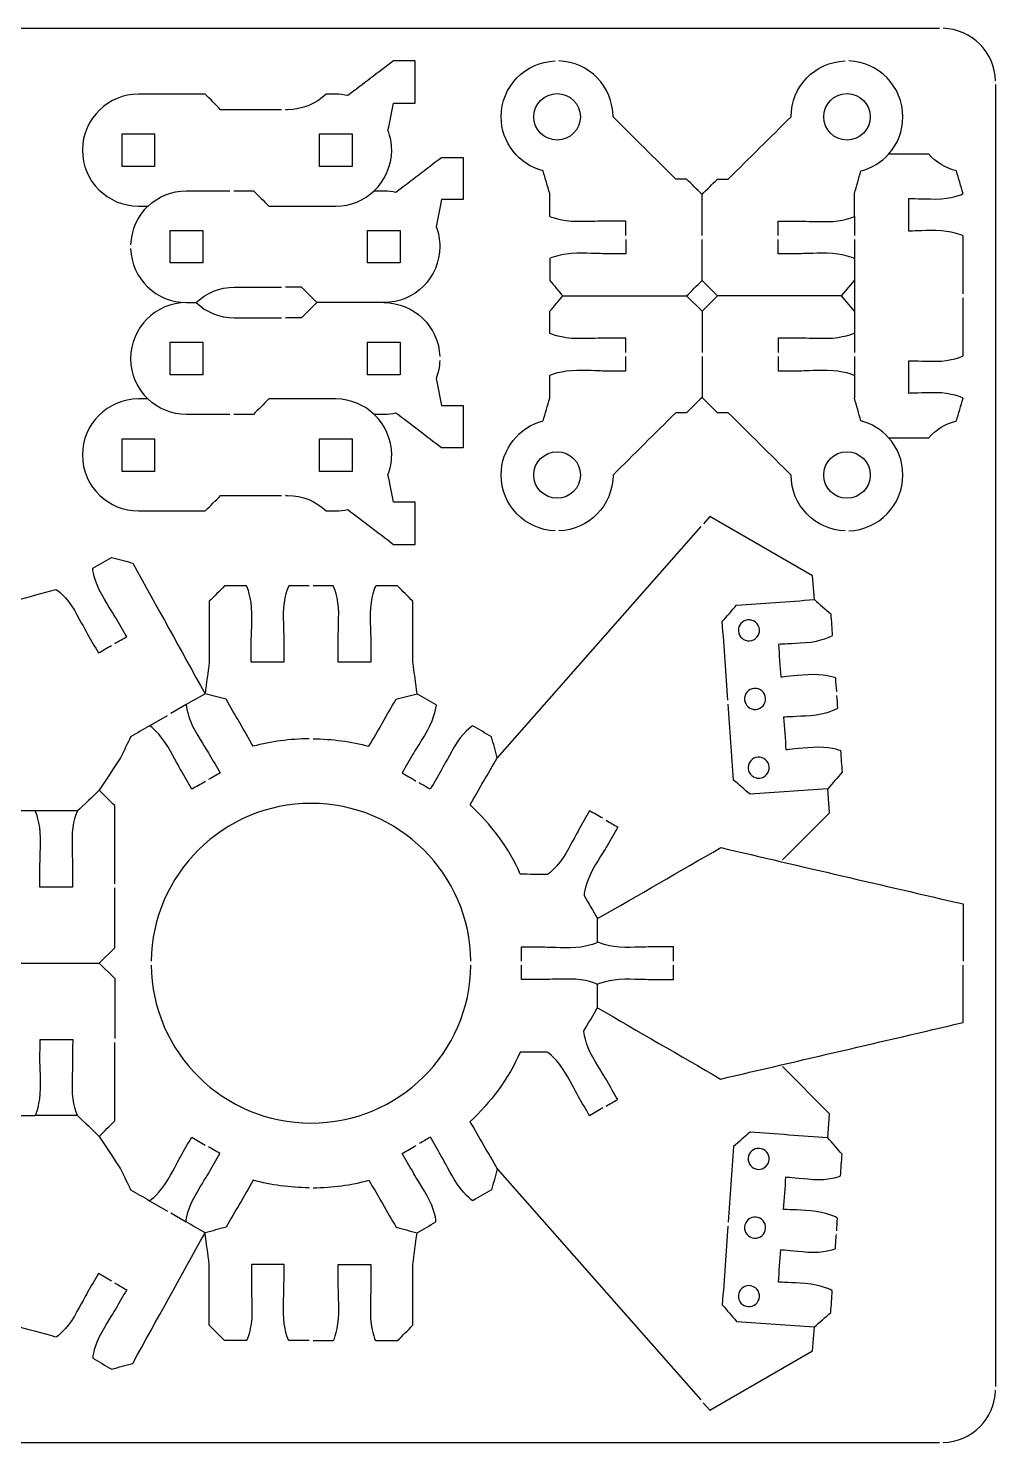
# Model space of a CAD drawing. Extents: x 0 to 680, y 0 to 410.
# Drawn here: x 131.1 to 220, y 280 to 410 of the extents above; entities that cross this region are included whole.
import ezdxf

# ---------------------------------------------------------------- set-up
doc = ezdxf.new("R2010")
doc.units = 0
doc.header["$MEASUREMENT"] = 0
doc.layers.add('DEFAULT', color=18, linetype='CONTINUOUS')

msp = doc.modelspace()

# ---------------------------------------------------------------- linework, layer by layer
at = {"layer": 'DEFAULT', "color": 1}
for points in [[(5.18, 409.99), (214.83, 409.99)], [(220, 404.82), (220, 285.17)], [(207.02, 392.71), (207.02, 390.94)], [(207.02, 390.59), (207.02, 380.19)], [(207.01, 386.81), (205.8, 385.39), (194.43, 385.39), (193.02, 386.81)], [(191.6, 385.39), (193.02, 383.98), (193.02, 380.19)], [(193.02, 383.98), (194.43, 385.39)], [(205.8, 385.39), (207.01, 383.98)], [(157.63, 384.78), (156.22, 383.37), (154.74, 383.37)], [(207.02, 379.84), (207.02, 378.07)], [(192.92, 364.19), (174.2, 342.94)], [(203.34, 357.48), (203.18, 359.68), (193.75, 365.13), (193.15, 364.45)], [(145.62, 347.83), (144.2, 347.01)], [(142.24, 345.88), (142.24, 345.88), (143.89, 346.83)], [(200.4, 333.56), (204.73, 337.89), (204.57, 340.1)], [(135.63, 338.06), (131.72, 338.06)], [(119.31, 331), (119.31, 325.48), (120.73, 324.06), (137.63, 324.06), (139.05, 325.48), (139.05, 331)], [(137.63, 324.06), (139.05, 322.65), (139.05, 317.13)], [(204.57, 308.02), (204.73, 310.23), (200.4, 314.56)], [(135.63, 310.06), (131.72, 310.06)], [(174.2, 305.17), (192.9, 283.94)], [(142.24, 302.24), (142.24, 302.24), (143.89, 301.29)], [(144.2, 301.11), (145.62, 300.29)], [(193.13, 283.67), (193.73, 282.99), (203.17, 288.44), (203.18, 288.44), (203.34, 290.65)], [(5.18, 280), (214.83, 280)]]:
    msp.add_lwpolyline(points, dxfattribs=at)
for points in [[(142.72, 397.29), (139.72, 397.29), (139.72, 400.29), (142.72, 400.29)], [(160.86, 397.29), (157.86, 397.29), (157.86, 400.29), (160.86, 400.29)], [(147.15, 388.42), (144.15, 388.42), (144.15, 391.42), (147.15, 391.42)], [(165.28, 388.42), (162.29, 388.42), (162.29, 391.42), (165.28, 391.42)], [(144.15, 381.14), (147.15, 381.14), (147.15, 378.14), (144.15, 378.14)], [(162.29, 381.14), (165.29, 381.14), (165.29, 378.14), (162.29, 378.14)], [(139.72, 372.27), (142.72, 372.27), (142.72, 369.27), (139.72, 369.27)], [(157.86, 372.27), (160.86, 372.27), (160.86, 369.27), (157.86, 369.27)]]:
    msp.add_lwpolyline(points, close=True, dxfattribs=at)
for points in [[(220, 405.17), (219.91, 407.79), (217.8, 409.9), (215.18, 409.99)], [(163.79, 384.78), (166.56, 384.78), (168.83, 382.57), (168.92, 379.82)], [(215.18, 280), (217.8, 280.08), (219.91, 282.2), (220, 284.82)]]:
    msp.add_open_spline(points, degree=3, dxfattribs=at)
for points, knots in [([(149.98, 395.06), (150.58, 395.06), (151.19, 395.06), (151.79, 395.06), (152.27, 394.59), (152.74, 394.12), (153.21, 393.65), (155.26, 393.65), (157.31, 393.65), (159.37, 393.65), (160.73, 393.65), (161.97, 394.18), (162.9, 395.06), (163.88, 396), (164.5, 397.32), (164.5, 398.79), (164.5, 399.43), (164.38, 400.05), (164.16, 400.61), (164.33, 401.45), (164.49, 402.28), (164.66, 403.11), (165.32, 403.11), (165.99, 403.11), (166.65, 403.11), (166.65, 404.41), (166.65, 405.7), (166.65, 407), (165.99, 407), (165.32, 407), (164.66, 407), (163.26, 405.93), (161.86, 404.87), (160.47, 403.81), (160.11, 403.88), (159.74, 403.93), (159.37, 403.93), (159.07, 403.93), (158.77, 403.93), (158.47, 403.93), (157.56, 403.05), (156.31, 402.51), (154.94, 402.51), (154.88, 402.51), (154.81, 402.51), (154.74, 402.51)], [0, 0, 0, 0, 5.15, 5.15, 5.15, 10.820996, 10.820996, 10.820996, 28.270996, 28.270996, 28.270996, 29.280996, 29.280996, 29.280996, 30.280996, 30.280996, 30.280996, 31.280996, 31.280996, 31.280996, 38.498087, 38.498087, 38.498087, 44.158087, 44.158087, 44.158087, 55.178087, 55.178087, 55.178087, 60.838087, 60.838087, 60.838087, 75.772507, 75.772507, 75.772507, 76.772507, 76.772507, 76.772507, 79.312507, 79.312507, 79.312507, 80.312507, 80.312507, 80.312507, 80.892507, 80.892507, 80.892507, 80.892507]), ([(186.02, 390.94), (186.02, 391.39), (186.02, 391.83), (186.02, 392.27), (185.35, 392.27), (184.68, 392.27), (184.02, 392.27), (183.68, 392.27), (182.9, 392.22), (181.52, 392.22), (180.14, 392.22), (179.02, 392.66), (179.02, 392.71), (179.02, 393.41), (179.02, 394.1), (179.02, 394.8), (178.82, 395.49), (178.62, 396.19), (178.42, 396.88), (176.2, 397.45), (174.56, 399.47), (174.56, 401.86), (174.56, 404.63), (176.77, 406.9), (179.52, 406.99)], [0, 0, 0, 0, 3.76, 3.76, 3.76, 9.430009, 9.430009, 9.430009, 10.430009, 10.430009, 10.430009, 11.430009, 11.430009, 11.430009, 17.330009, 17.330009, 17.330009, 23.479651, 23.479651, 23.479651, 24.479651, 24.479651, 24.479651, 25.479651, 25.479651, 25.479651, 25.479651]), ([(193.02, 390.94), (193.02, 392.2), (193.02, 393.46), (193.02, 394.71), (192.55, 395.19), (192.07, 395.66), (191.6, 396.13), (191.27, 396.13), (190.94, 396.13), (190.61, 396.13), (188.68, 398.04), (186.76, 399.95), (184.84, 401.86), (184.84, 404.63), (182.62, 406.9), (179.87, 406.99)], [0, 0, 0, 0, 10.69, 10.69, 10.69, 16.360996, 16.360996, 16.360996, 19.180996, 19.180996, 19.180996, 42.22579, 42.22579, 42.22579, 43.22579, 43.22579, 43.22579, 43.22579]), ([(193.02, 394.71), (193.49, 395.19), (193.96, 395.66), (194.43, 396.13), (194.76, 396.13), (195.09, 396.13), (195.43, 396.13), (197.35, 398.04), (199.27, 399.95), (201.2, 401.86), (201.2, 404.63), (203.41, 406.9), (206.16, 406.99)], [0, 0, 0, 0, 5.670996, 5.670996, 5.670996, 8.490996, 8.490996, 8.490996, 31.53579, 31.53579, 31.53579, 32.53579, 32.53579, 32.53579, 32.53579]), ([(200.02, 390.94), (200.02, 391.39), (200.02, 391.83), (200.02, 392.27), (200.68, 392.27), (201.35, 392.27), (202.02, 392.27), (202.36, 392.27), (203.13, 392.22), (204.52, 392.22), (205.9, 392.22), (207.02, 392.66), (207.02, 392.71), (207.02, 393.41), (207.02, 394.1), (207.02, 394.8), (207.22, 395.49), (207.42, 396.19), (207.62, 396.88), (208.61, 397.13), (209.49, 397.68), (210.16, 398.43), (210.98, 399.34), (211.47, 400.54), (211.47, 401.86), (211.47, 404.63), (209.26, 406.9), (206.51, 406.99)], [0, 0, 0, 0, 3.76, 3.76, 3.76, 9.430009, 9.430009, 9.430009, 10.430009, 10.430009, 10.430009, 11.430009, 11.430009, 11.430009, 17.330009, 17.330009, 17.330009, 23.479651, 23.479651, 23.479651, 24.489651, 24.489651, 24.489651, 25.489651, 25.489651, 25.489651, 26.489651, 26.489651, 26.489651, 26.489651]), ([(154.39, 402.51), (152.52, 402.51), (150.65, 402.51), (148.78, 402.51), (148.31, 402.99), (147.84, 403.46), (147.37, 403.93), (145.32, 403.93), (143.27, 403.93), (141.22, 403.93), (139.85, 403.93), (138.61, 403.39), (137.68, 402.51), (136.7, 401.58), (136.08, 400.25), (136.08, 398.79), (136.08, 395.95), (138.39, 393.65), (141.22, 393.65), (141.52, 393.65), (141.81, 393.65), (142.11, 393.65), (143.02, 394.52), (144.27, 395.06), (145.64, 395.06), (146.97, 395.06), (148.3, 395.06), (149.63, 395.06)], [0, 0, 0, 0, 15.9, 15.9, 15.9, 21.556854, 21.556854, 21.556854, 38.986854, 38.986854, 38.986854, 39.986854, 39.986854, 39.986854, 40.986854, 40.986854, 40.986854, 41.986854, 41.986854, 41.986854, 44.500996, 44.500996, 44.500996, 45.500996, 45.500996, 45.500996, 56.820996, 56.820996, 56.820996, 56.820996]), ([(177.56, 401.85), (177.56, 400.67), (178.52, 399.72), (179.7, 399.72), (180.88, 399.72), (181.84, 400.67), (181.84, 401.85), (181.84, 403.04), (180.88, 403.99), (179.7, 403.99), (178.52, 403.99), (177.56, 403.04), (177.56, 401.85)], [0, 0, 0, 0, 1, 1, 1, 2, 2, 2, 3, 3, 3, 4, 4, 4, 4]), ([(206.34, 403.99), (205.16, 403.99), (204.2, 403.04), (204.2, 401.86), (204.2, 400.67), (205.16, 399.72), (206.34, 399.72), (207.52, 399.72), (208.47, 400.67), (208.47, 401.86), (208.47, 403.04), (207.52, 403.99), (206.34, 403.99)], [0, 0, 0, 0, 1, 1, 1, 2, 2, 2, 3, 3, 3, 4, 4, 4, 4]), ([(162.89, 395.06), (163.19, 395.06), (163.49, 395.06), (163.79, 395.06), (164.17, 395.06), (164.54, 395.02), (164.89, 394.94), (166.29, 396), (167.68, 397.07), (169.08, 398.13), (169.75, 398.13), (170.41, 398.13), (171.08, 398.13), (171.08, 396.84), (171.08, 395.54), (171.08, 394.25), (170.41, 394.25), (169.75, 394.25), (169.08, 394.25), (168.92, 393.41), (168.75, 392.58), (168.59, 391.75), (168.8, 391.18), (168.92, 390.57), (168.92, 389.92), (168.92, 387.09), (166.62, 384.78), (163.79, 384.78), (161.74, 384.78), (159.69, 384.78), (157.63, 384.78), (157.16, 385.25), (156.69, 385.72), (156.22, 386.2), (155.73, 386.2), (155.23, 386.2), (154.74, 386.2)], [0, 0, 0, 0, 2.530327, 2.530327, 2.530327, 3.530456, 3.530456, 3.530456, 18.466808, 18.466808, 18.466808, 24.12754, 24.12754, 24.12754, 35.148965, 35.148965, 35.148965, 40.809696, 40.809696, 40.809696, 48.027721, 48.027721, 48.027721, 49.02785, 49.02785, 49.02785, 50.027979, 50.027979, 50.027979, 67.480236, 67.480236, 67.480236, 73.151965, 73.151965, 73.151965, 77.342507, 77.342507, 77.342507, 77.342507]), ([(217.01, 385.57), (217.01, 387.34), (217.01, 389.12), (217.01, 390.9), (217.01, 390.96), (215.89, 391.39), (214.51, 391.4), (213.13, 391.4), (212.35, 391.35), (212.01, 391.35), (212.01, 392.35), (212.01, 393.35), (212.01, 394.34), (212.35, 394.35), (213.13, 394.3), (214.51, 394.3), (215.89, 394.3), (217.01, 394.74), (217.01, 394.8), (217, 394.8), (217, 394.8), (217, 394.8), (216.8, 395.49), (216.6, 396.19), (216.4, 396.88), (215.4, 397.13), (214.52, 397.68), (213.85, 398.43), (212.62, 398.43), (211.39, 398.43), (210.15, 398.43)], [0, 0, 0, 0, 15.113339, 15.113339, 15.113339, 16.11356, 16.11356, 16.11356, 17.113781, 17.113781, 17.113781, 25.605663, 25.605663, 25.605663, 26.605884, 26.605884, 26.605884, 27.606105, 27.606105, 27.606105, 27.636112, 27.636112, 27.636112, 33.787113, 33.787113, 33.787113, 34.787334, 34.787334, 34.787334, 45.259648, 45.259648, 45.259648, 45.259648]), ([(142.11, 393.65), (142.11, 393.65), (142.11, 393.65), (142.1, 393.65), (141.16, 392.75), (140.56, 391.49), (140.51, 390.1)], [0, 0, 0, 0, 0.014142, 0.014142, 0.014142, 1.014142, 1.014142, 1.014142, 1.014142]), ([(186.02, 390.59), (186.02, 390.15), (186.02, 389.71), (186.02, 389.27), (185.35, 389.27), (184.69, 389.27), (184.02, 389.27), (183.68, 389.27), (182.9, 389.32), (181.52, 389.32), (180.14, 389.31), (179.02, 388.87), (179.02, 388.81), (179.02, 388.14), (179.02, 387.48), (179.02, 386.81), (179.43, 386.34), (179.83, 385.87), (180.23, 385.39), (184.02, 385.39), (187.81, 385.39), (191.6, 385.39), (192.07, 385.87), (192.55, 386.34), (193.02, 386.81), (193.02, 388.07), (193.02, 389.33), (193.02, 390.59)], [0, 0, 0, 0, 3.75, 3.75, 3.75, 9.41, 9.41, 9.41, 10.41, 10.41, 10.41, 11.41, 11.41, 11.41, 17.08, 17.08, 17.08, 22.356836, 22.356836, 22.356836, 54.586836, 54.586836, 54.586836, 60.257833, 60.257833, 60.257833, 70.987833, 70.987833, 70.987833, 70.987833]), ([(207.01, 388.81), (207.01, 388.87), (205.89, 389.31), (204.51, 389.32), (203.13, 389.32), (202.35, 389.27), (202.01, 389.27), (201.35, 389.27), (200.68, 389.27), (200.02, 389.27), (200.02, 389.71), (200.02, 390.15), (200.02, 390.59)], [0, 0, 0, 0, 1, 1, 1, 2, 2, 2, 7.66, 7.66, 7.66, 11.41, 11.41, 11.41, 11.41]), ([(140.51, 389.74), (140.6, 386.99), (142.87, 384.78), (145.65, 384.78), (145.94, 384.78), (146.23, 384.78), (146.53, 384.78), (147.44, 385.66), (148.69, 386.2), (150.06, 386.2), (151.5, 386.2), (152.95, 386.2), (154.39, 386.2)], [0, 0, 0, 0, 1, 1, 1, 3.5, 3.5, 3.5, 4.5, 4.5, 4.5, 16.78, 16.78, 16.78, 16.78]), ([(186.02, 380.19), (186.02, 380.63), (186.02, 381.08), (186.02, 381.52), (185.35, 381.52), (184.69, 381.52), (184.02, 381.52), (183.68, 381.52), (182.9, 381.47), (181.52, 381.47), (180.14, 381.48), (179.02, 381.92), (179.02, 381.98), (179.02, 382.65), (179.02, 383.31), (179.02, 383.98), (179.43, 384.45), (179.83, 384.92), (180.23, 385.39)], [0, 0, 0, 0, 3.76, 3.76, 3.76, 9.42, 9.42, 9.42, 10.42, 10.42, 10.42, 11.42, 11.42, 11.42, 17.09, 17.09, 17.09, 22.366836, 22.366836, 22.366836, 22.366836]), ([(210.15, 372.36), (211.39, 372.36), (212.62, 372.36), (213.85, 372.36), (214.52, 373.11), (215.4, 373.65), (216.4, 373.9), (216.6, 374.6), (216.8, 375.3), (217, 375.99), (217, 375.99), (217, 375.99), (217.01, 375.99), (217.01, 376.05), (215.89, 376.49), (214.51, 376.49), (213.13, 376.49), (212.35, 376.44), (212.01, 376.44), (212.01, 377.44), (212.01, 378.44), (212.01, 379.44), (212.35, 379.44), (213.13, 379.39), (214.51, 379.39), (215.89, 379.39), (217.01, 379.84), (217.01, 379.89), (217.01, 381.67), (217.01, 383.44), (217.01, 385.22)], [0, 0, 0, 0, 10.472314, 10.472314, 10.472314, 11.472535, 11.472535, 11.472535, 17.633149, 17.633149, 17.633149, 17.663156, 17.663156, 17.663156, 18.663377, 18.663377, 18.663377, 19.663598, 19.663598, 19.663598, 28.15548, 28.15548, 28.15548, 29.155701, 29.155701, 29.155701, 30.155922, 30.155922, 30.155922, 45.259259, 45.259259, 45.259259, 45.259259]), ([(145.65, 384.78), (142.81, 384.78), (140.51, 382.47), (140.51, 379.64), (140.51, 378.18), (141.12, 376.85), (142.11, 375.91)], [0, 0, 0, 0, 1, 1, 1, 2, 2, 2, 2]), ([(146.53, 384.78), (147.44, 383.9), (148.69, 383.37), (150.06, 383.37), (151.5, 383.37), (152.95, 383.37), (154.39, 383.37)], [0, 0, 0, 0, 1, 1, 1, 13.28, 13.28, 13.28, 13.28]), ([(207.01, 381.98), (207.01, 381.92), (205.89, 381.48), (204.51, 381.47), (203.13, 381.47), (202.35, 381.52), (202.01, 381.52), (201.35, 381.52), (200.68, 381.52), (200.02, 381.52), (200.02, 381.08), (200.02, 380.63), (200.02, 380.19)], [0, 0, 0, 0, 1, 1, 1, 2, 2, 2, 7.66, 7.66, 7.66, 11.42, 11.42, 11.42, 11.42]), ([(179.52, 363.8), (176.77, 363.89), (174.56, 366.16), (174.56, 368.93), (174.56, 371.32), (176.2, 373.34), (178.42, 373.91), (178.62, 374.6), (178.82, 375.3), (179.02, 375.99), (179.02, 376.69), (179.02, 377.38), (179.02, 378.07), (179.02, 378.13), (180.14, 378.57), (181.52, 378.57), (182.9, 378.57), (183.68, 378.52), (184.02, 378.52), (184.68, 378.52), (185.35, 378.52), (186.02, 378.52), (186.02, 378.96), (186.02, 379.4), (186.02, 379.84)], [0, 0, 0, 0, 1, 1, 1, 2, 2, 2, 8.149642, 8.149642, 8.149642, 14.049642, 14.049642, 14.049642, 15.049642, 15.049642, 15.049642, 16.049642, 16.049642, 16.049642, 21.719651, 21.719651, 21.719651, 25.469651, 25.469651, 25.469651, 25.469651]), ([(193.02, 379.84), (193.02, 378.59), (193.02, 377.33), (193.02, 376.07), (192.55, 375.6), (192.07, 375.13), (191.6, 374.66), (191.27, 374.66), (190.94, 374.66), (190.61, 374.66), (188.68, 372.75), (186.76, 370.84), (184.84, 368.93), (184.84, 366.16), (182.62, 363.89), (179.87, 363.8)], [0, 0, 0, 0, 10.68, 10.68, 10.68, 16.350996, 16.350996, 16.350996, 19.170996, 19.170996, 19.170996, 42.21579, 42.21579, 42.21579, 43.21579, 43.21579, 43.21579, 43.21579]), ([(200.02, 379.84), (200.02, 379.4), (200.02, 378.96), (200.02, 378.52), (200.68, 378.52), (201.35, 378.52), (202.02, 378.52), (202.36, 378.52), (203.13, 378.57), (204.52, 378.57), (205.9, 378.57), (207.02, 378.13), (207.02, 378.07), (207.02, 377.38), (207.02, 376.69), (207.02, 375.99)], [0, 0, 0, 0, 3.75, 3.75, 3.75, 9.420009, 9.420009, 9.420009, 10.420009, 10.420009, 10.420009, 11.420009, 11.420009, 11.420009, 17.320009, 17.320009, 17.320009, 17.320009]), ([(168.92, 379.46), (168.9, 378.88), (168.78, 378.33), (168.59, 377.81), (168.75, 376.98), (168.92, 376.15), (169.08, 375.32), (169.75, 375.32), (170.41, 375.32), (171.08, 375.32), (171.08, 374.02), (171.08, 372.72), (171.08, 371.43), (170.41, 371.43), (169.75, 371.43), (169.08, 371.43), (167.68, 372.49), (166.29, 373.56), (164.89, 374.62), (164.54, 374.54), (164.17, 374.5), (163.79, 374.5), (163.49, 374.5), (163.19, 374.5), (162.89, 374.5)], [0, 0, 0, 0, 1.000204, 1.000204, 1.000204, 8.218767, 8.218767, 8.218767, 13.879922, 13.879922, 13.879922, 24.90217, 24.90217, 24.90217, 30.563324, 30.563324, 30.563324, 45.500791, 45.500791, 45.500791, 46.500995, 46.500995, 46.500995, 49.031511, 49.031511, 49.031511, 49.031511]), ([(149.63, 374.5), (148.3, 374.5), (146.97, 374.5), (145.64, 374.5), (144.27, 374.5), (143.02, 375.04), (142.1, 375.92), (141.81, 375.92), (141.52, 375.92), (141.22, 375.92), (138.39, 375.92), (136.08, 373.61), (136.08, 370.78), (136.08, 369.31), (136.7, 367.99), (137.68, 367.05), (138.61, 366.18), (139.85, 365.64), (141.22, 365.64), (143.27, 365.64), (145.32, 365.64), (147.37, 365.64), (147.84, 366.11), (148.31, 366.58), (148.78, 367.05), (150.65, 367.05), (152.52, 367.05), (154.39, 367.05)], [0, 0, 0, 0, 11.32, 11.32, 11.32, 12.334142, 12.334142, 12.334142, 14.834142, 14.834142, 14.834142, 15.834142, 15.834142, 15.834142, 16.834142, 16.834142, 16.834142, 17.834142, 17.834142, 17.834142, 35.264142, 35.264142, 35.264142, 40.920996, 40.920996, 40.920996, 56.820996, 56.820996, 56.820996, 56.820996]), ([(154.74, 367.05), (154.81, 367.05), (154.88, 367.05), (154.94, 367.05), (156.31, 367.05), (157.56, 366.51), (158.47, 365.64), (158.77, 365.64), (159.07, 365.64), (159.37, 365.64), (159.74, 365.64), (160.11, 365.68), (160.47, 365.76), (161.86, 364.69), (163.26, 363.63), (164.66, 362.56), (165.32, 362.56), (165.99, 362.56), (166.65, 362.56), (166.65, 363.86), (166.65, 365.15), (166.65, 366.45), (165.99, 366.45), (165.32, 366.45), (164.66, 366.45), (164.49, 367.28), (164.33, 368.12), (164.16, 368.95), (164.38, 369.52), (164.5, 370.13), (164.5, 370.78), (164.5, 372.24), (163.88, 373.57), (162.89, 374.5), (161.97, 375.38), (160.73, 375.92), (159.37, 375.92), (157.31, 375.92), (155.26, 375.92), (153.21, 375.92), (152.74, 375.44), (152.27, 374.97), (151.79, 374.5), (151.19, 374.5), (150.58, 374.5), (149.98, 374.5)], [0, 0, 0, 0, 0.58, 0.58, 0.58, 1.58, 1.58, 1.58, 4.12, 4.12, 4.12, 5.12, 5.12, 5.12, 20.05442, 20.05442, 20.05442, 25.71442, 25.71442, 25.71442, 36.73442, 36.73442, 36.73442, 42.39442, 42.39442, 42.39442, 49.611511, 49.611511, 49.611511, 50.611511, 50.611511, 50.611511, 51.621511, 51.621511, 51.621511, 52.621511, 52.621511, 52.621511, 70.071511, 70.071511, 70.071511, 75.742507, 75.742507, 75.742507, 80.892507, 80.892507, 80.892507, 80.892507]), ([(206.16, 363.8), (203.41, 363.89), (201.2, 366.16), (201.2, 368.93), (199.27, 370.84), (197.35, 372.75), (195.43, 374.66), (195.09, 374.66), (194.76, 374.66), (194.43, 374.66), (193.96, 375.13), (193.49, 375.6), (193.02, 376.07)], [0, 0, 0, 0, 1, 1, 1, 24.044793, 24.044793, 24.044793, 26.864793, 26.864793, 26.864793, 32.53579, 32.53579, 32.53579, 32.53579]), ([(206.51, 363.8), (209.26, 363.89), (211.47, 366.16), (211.47, 368.93), (211.47, 370.25), (210.98, 371.45), (210.16, 372.36), (209.49, 373.1), (208.61, 373.65), (207.62, 373.91), (207.42, 374.6), (207.22, 375.3), (207.02, 375.99)], [0, 0, 0, 0, 1, 1, 1, 2, 2, 2, 3, 3, 3, 9.149642, 9.149642, 9.149642, 9.149642]), ([(179.7, 366.8), (180.88, 366.8), (181.84, 367.75), (181.84, 368.93), (181.84, 370.12), (180.88, 371.07), (179.7, 371.07), (178.52, 371.07), (177.56, 370.12), (177.56, 368.93), (177.56, 367.75), (178.52, 366.8), (179.7, 366.8)], [0, 0, 0, 0, 1, 1, 1, 2, 2, 2, 3, 3, 3, 4, 4, 4, 4]), ([(208.47, 368.93), (208.47, 370.12), (207.52, 371.07), (206.34, 371.07), (205.16, 371.07), (204.2, 370.12), (204.2, 368.93), (204.2, 367.75), (205.16, 366.8), (206.34, 366.8), (207.52, 366.8), (208.47, 367.75), (208.47, 368.93)], [1, 1, 1, 1, 2, 2, 2, 3, 3, 3, 4, 4, 4, 5, 5, 5, 5]), ([(139.05, 353.45), (139.42, 353.66), (139.78, 353.87), (140.15, 354.08), (139.81, 354.65), (139.48, 355.23), (139.14, 355.81), (138.97, 356.1), (138.54, 356.75), (137.85, 357.95), (137.16, 359.14), (136.99, 360.34), (137.03, 360.37), (137.61, 360.7), (138.19, 361.03), (138.76, 361.36), (139.41, 361.19), (140.05, 361.02), (140.7, 360.84), (142.92, 356.84), (145.13, 352.84), (147.35, 348.83)], [0, 0, 0, 0, 3.579679, 3.579679, 3.579679, 9.243211, 9.243211, 9.243211, 10.243211, 10.243211, 10.243211, 11.243211, 11.243211, 11.243211, 16.910397, 16.910397, 16.910397, 22.584135, 22.584135, 22.584135, 61.513294, 61.513294, 61.513294, 61.513294]), ([(129.52, 354.71), (129.65, 355.61), (129.79, 356.51), (129.92, 357.41), (131.16, 357.74), (132.41, 358.07), (133.65, 358.41), (133.7, 358.44), (134.65, 357.69), (135.34, 356.5), (136.03, 355.3), (136.38, 354.6), (136.55, 354.31), (136.88, 353.73), (137.22, 353.16), (137.55, 352.58), (137.95, 352.81), (138.35, 353.04), (138.75, 353.27)], [0, 0, 0, 0, 7.733007, 7.733007, 7.733007, 18.68755, 18.68755, 18.68755, 19.68755, 19.68755, 19.68755, 20.68755, 20.68755, 20.68755, 26.346074, 26.346074, 26.346074, 30.270561, 30.270561, 30.270561, 30.270561]), ([(156.92, 358.74), (156.81, 358.74), (156.7, 358.74), (156.6, 358.74), (156.08, 358.74), (155.57, 358.74), (155.05, 358.74), (154.99, 358.74), (154.55, 357.62), (154.54, 356.24), (154.54, 354.85), (154.6, 354.08), (154.59, 353.74), (154.59, 353.07), (154.59, 352.41), (154.59, 351.74), (153.59, 351.74), (152.59, 351.74), (151.59, 351.74), (151.59, 352.41), (151.6, 353.07), (151.6, 353.74), (151.6, 354.08), (151.65, 354.86), (151.65, 356.24), (151.65, 357.62), (151.2, 358.74), (151.15, 358.74), (150.48, 358.74), (149.82, 358.74), (149.15, 358.74), (148.68, 358.27), (148.21, 357.8), (147.73, 357.33), (147.73, 355.47), (147.73, 353.6), (147.73, 351.74), (147.61, 350.77), (147.48, 349.8), (147.35, 348.83)], [0, 0, 0, 0, 0.91, 0.91, 0.91, 5.28, 5.28, 5.28, 6.28, 6.28, 6.28, 7.28, 7.28, 7.28, 12.93, 12.93, 12.93, 21.43, 21.43, 21.43, 27.090009, 27.090009, 27.090009, 28.090009, 28.090009, 28.090009, 29.090009, 29.090009, 29.090009, 34.760009, 34.760009, 34.760009, 40.431005, 40.431005, 40.431005, 56.261005, 56.261005, 56.261005, 64.581396, 64.581396, 64.581396, 64.581396]), ([(166.83, 348.83), (166.71, 349.8), (166.58, 350.77), (166.45, 351.74), (166.45, 353.6), (166.45, 355.47), (166.45, 357.33), (165.98, 357.8), (165.51, 358.27), (165.03, 358.74), (164.37, 358.74), (163.7, 358.74), (163.04, 358.74), (162.97, 358.74), (162.53, 357.62), (162.53, 356.24), (162.53, 354.86), (162.58, 354.08), (162.58, 353.74), (162.57, 353.07), (162.57, 352.41), (162.57, 351.74), (161.57, 351.74), (160.57, 351.74), (159.57, 351.74), (159.58, 352.41), (159.58, 353.08), (159.58, 353.74), (159.58, 354.08), (159.63, 354.86), (159.63, 356.24), (159.63, 357.62), (159.18, 358.75), (159.13, 358.74), (158.51, 358.74), (157.89, 358.74), (157.27, 358.74)], [0, 0, 0, 0, 8.321695, 8.321695, 8.321695, 24.151695, 24.151695, 24.151695, 29.822691, 29.822691, 29.822691, 35.4827, 35.4827, 35.4827, 36.4827, 36.4827, 36.4827, 37.4827, 37.4827, 37.4827, 43.142709, 43.142709, 43.142709, 51.642709, 51.642709, 51.642709, 57.312744, 57.312744, 57.312744, 58.312744, 58.312744, 58.312744, 59.312744, 59.312744, 59.312744, 64.592753, 64.592753, 64.592753, 64.592753]), ([(195.39, 348.23), (195.22, 350.64), (195.05, 353.05), (194.88, 355.46), (195.32, 355.96), (195.75, 356.46), (196.19, 356.97), (198.57, 357.14), (200.96, 357.31), (203.34, 357.48), (203.84, 357.04), (204.35, 356.6), (204.85, 356.17), (204.9, 355.5), (204.94, 354.84), (204.99, 354.17), (204.99, 354.11), (203.91, 353.6), (202.53, 353.5), (201.16, 353.4), (200.38, 353.39), (200.04, 353.37), (200.11, 352.37), (200.18, 351.38), (200.25, 350.38), (200.59, 350.4), (201.36, 350.51), (202.74, 350.6), (204.12, 350.71), (205.27, 350.34), (205.27, 350.29), (205.3, 349.86), (205.33, 349.44), (205.36, 349.02)], [0, 0, 0, 0, 20.54195, 20.54195, 20.54195, 26.212646, 26.212646, 26.212646, 46.523757, 46.523757, 46.523757, 52.187898, 52.187898, 52.187898, 57.862015, 57.862015, 57.862015, 58.862015, 58.862015, 58.862015, 59.862015, 59.862015, 59.862015, 68.353952, 68.353952, 68.353952, 69.353952, 69.353952, 69.353952, 70.353952, 70.353952, 70.353952, 73.962622, 73.962622, 73.962622, 73.962622]), ([(197.39, 353.69), (196.86, 353.66), (196.4, 354.06), (196.36, 354.59), (196.32, 355.12), (196.72, 355.59), (197.26, 355.63), (197.79, 355.66), (198.25, 355.26), (198.29, 354.73), (198.33, 354.19), (197.92, 353.73), (197.39, 353.69)], [1, 1, 1, 1, 2, 2, 2, 3, 3, 3, 4, 4, 4, 5, 5, 5, 5]), ([(156.92, 344.69), (155.14, 344.68), (153.42, 344.44), (151.78, 344), (150.95, 345.44), (150.12, 346.88), (149.29, 348.32), (148.64, 348.49), (148, 348.66), (147.35, 348.83), (146.78, 348.5), (146.2, 348.17), (145.62, 347.83), (145.58, 347.81), (145.75, 346.61), (146.44, 345.42), (147.13, 344.22), (147.56, 343.58), (147.73, 343.28), (148.07, 342.7), (148.4, 342.13), (148.74, 341.55), (148.38, 341.34), (148.03, 341.14), (147.68, 340.94)], [0, 0, 0, 0, 1, 1, 1, 15.143811, 15.143811, 15.143811, 20.814966, 20.814966, 20.814966, 26.482153, 26.482153, 26.482153, 27.482153, 27.482153, 27.482153, 28.482153, 28.482153, 28.482153, 34.154339, 34.154339, 34.154339, 37.608757, 37.608757, 37.608757, 37.608757]), ([(157.27, 344.69), (159.04, 344.68), (160.77, 344.44), (162.41, 344), (163.24, 345.44), (164.07, 346.88), (164.9, 348.32), (165.54, 348.49), (166.19, 348.66), (166.83, 348.83), (167.41, 348.5), (167.99, 348.17), (168.57, 347.83), (168.61, 347.81), (168.44, 346.61), (167.75, 345.42), (167.06, 344.22), (166.62, 343.58), (166.45, 343.28), (166.12, 342.7), (165.78, 342.13), (165.45, 341.55), (165.88, 341.3), (166.3, 341.06), (166.72, 340.81)], [0, 0, 0, 0, 1, 1, 1, 15.143811, 15.143811, 15.143811, 20.814966, 20.814966, 20.814966, 26.482153, 26.482153, 26.482153, 27.482153, 27.482153, 27.482153, 28.482153, 28.482153, 28.482153, 34.154339, 34.154339, 34.154339, 38.320693, 38.320693, 38.320693, 38.320693]), ([(205.38, 348.67), (205.41, 348.27), (205.44, 347.88), (205.47, 347.49), (205.47, 347.43), (204.38, 346.92), (203.01, 346.81), (201.63, 346.72), (200.85, 346.71), (200.51, 346.68), (200.58, 345.69), (200.66, 344.69), (200.73, 343.7), (201.07, 343.72), (201.84, 343.83), (203.22, 343.92), (204.59, 344.02), (205.74, 343.66), (205.74, 343.6), (205.79, 342.94), (205.84, 342.27), (205.89, 341.61), (205.45, 341.1), (205.01, 340.6), (204.57, 340.1), (202.19, 339.93), (199.81, 339.76), (197.43, 339.59), (196.92, 340.03), (196.42, 340.46), (195.92, 340.9), (195.75, 343.23), (195.58, 345.55), (195.42, 347.88)], [0, 0, 0, 0, 3.348612, 3.348612, 3.348612, 4.348612, 4.348612, 4.348612, 5.348612, 5.348612, 5.348612, 13.840549, 13.840549, 13.840549, 14.840549, 14.840549, 14.840549, 15.840549, 15.840549, 15.840549, 21.515379, 21.515379, 21.515379, 27.186076, 27.186076, 27.186076, 47.497186, 47.497186, 47.497186, 53.161328, 53.161328, 53.161328, 73.001494, 73.001494, 73.001494, 73.001494]), ([(197.96, 347.39), (197.43, 347.35), (196.97, 347.76), (196.93, 348.29), (196.89, 348.82), (197.29, 349.29), (197.82, 349.32), (198.36, 349.36), (198.82, 348.96), (198.86, 348.42), (198.9, 347.89), (198.49, 347.43), (197.96, 347.39)], [1, 1, 1, 1, 2, 2, 2, 3, 3, 3, 4, 4, 4, 5, 5, 5, 5]), ([(147.38, 340.76), (146.97, 340.53), (146.55, 340.29), (146.14, 340.05), (145.81, 340.62), (145.47, 341.2), (145.14, 341.78), (144.97, 342.07), (144.62, 342.77), (143.93, 343.97), (143.25, 345.14), (142.33, 345.88), (142.24, 345.88), (141.66, 345.54), (141.09, 345.21), (140.51, 344.88), (140.2, 344.23), (139.9, 343.59), (139.59, 342.94), (138.94, 341.95), (138.28, 340.96), (137.63, 339.96)], [0, 0, 0, 0, 4.05475, 4.05475, 4.05475, 9.713275, 9.713275, 9.713275, 10.713275, 10.713275, 10.713275, 11.723275, 11.723275, 11.723275, 17.390461, 17.390461, 17.390461, 23.45597, 23.45597, 23.45597, 33.571112, 33.571112, 33.571112, 33.571112]), ([(183.9, 337.38), (183.5, 337.61), (183.09, 337.84), (182.69, 338.07), (182.36, 337.5), (182.03, 336.92), (181.7, 336.34), (181.52, 336.04), (181.18, 335.35), (180.49, 334.15), (179.8, 332.95), (178.85, 332.21), (178.8, 332.23), (177.97, 332.23), (177.15, 332.23), (176.32, 332.24), (175.28, 334.67), (173.56, 336.9), (171.7, 338.62), (172.53, 340.06), (173.36, 341.5), (174.2, 342.94), (174.02, 343.59), (173.85, 344.23), (173.68, 344.88), (173.1, 345.21), (172.52, 345.54), (171.95, 345.88), (171.9, 345.91), (170.95, 345.16), (170.26, 343.97), (169.56, 342.77), (169.22, 342.07), (169.05, 341.78), (168.71, 341.2), (168.38, 340.62), (168.05, 340.05), (167.71, 340.24), (167.37, 340.44), (167.03, 340.64)], [0, 0, 0, 0, 3.946809, 3.946809, 3.946809, 9.609008, 9.609008, 9.609008, 10.609008, 10.609008, 10.609008, 11.609008, 11.609008, 11.609008, 18.65315, 18.65315, 18.65315, 19.65315, 19.65315, 19.65315, 33.819282, 33.819282, 33.819282, 39.49302, 39.49302, 39.49302, 45.160206, 45.160206, 45.160206, 46.160206, 46.160206, 46.160206, 47.160206, 47.160206, 47.160206, 52.818731, 52.818731, 52.818731, 56.156545, 56.156545, 56.156545, 56.156545]), ([(198.29, 341.07), (197.76, 341.03), (197.3, 341.43), (197.26, 341.96), (197.22, 342.5), (197.62, 342.96), (198.15, 343), (198.68, 343.04), (199.15, 342.64), (199.19, 342.1), (199.22, 341.57), (198.82, 341.11), (198.29, 341.07)], [1, 1, 1, 1, 2, 2, 2, 3, 3, 3, 4, 4, 4, 5, 5, 5, 5]), ([(139.05, 331.35), (139.05, 333.75), (139.05, 336.15), (139.05, 338.55), (138.57, 339.02), (138.1, 339.49), (137.63, 339.96), (136.96, 339.33), (136.3, 338.69), (135.63, 338.06), (135.57, 338.06), (135.13, 336.94), (135.13, 335.56), (135.13, 334.17), (135.18, 333.4), (135.17, 333.06), (135.17, 332.39), (135.17, 331.73), (135.17, 331.06), (134.17, 331.06), (133.17, 331.06), (132.17, 331.06), (132.17, 331.73), (132.17, 332.39), (132.18, 333.06), (132.17, 333.4), (132.23, 334.18), (132.22, 335.56), (132.23, 336.94), (131.78, 338.06), (131.73, 338.06), (130.03, 338.06), (128.33, 338.06), (126.63, 338.06), (126.57, 338.06), (126.13, 336.94), (126.12, 335.56), (126.13, 334.17), (126.17, 333.4), (126.17, 333.06), (126.17, 332.39), (126.17, 331.73), (126.17, 331.06), (125.17, 331.06), (124.17, 331.06), (123.17, 331.06), (123.17, 331.73), (123.17, 332.39), (123.17, 333.06), (123.17, 333.4), (123.22, 334.18), (123.22, 335.56), (123.23, 336.94), (122.78, 338.06), (122.73, 338.06), (122.06, 338.7), (121.39, 339.33), (120.73, 339.97), (120.25, 339.49), (119.78, 339.02), (119.31, 338.55), (119.31, 336.15), (119.31, 333.75), (119.31, 331.35)], [0, 0, 0, 0, 20.41, 20.41, 20.41, 26.080996, 26.080996, 26.080996, 33.910996, 33.910996, 33.910996, 34.910996, 34.910996, 34.910996, 35.910996, 35.910996, 35.910996, 41.571005, 41.571005, 41.571005, 50.071005, 50.071005, 50.071005, 55.74104, 55.74104, 55.74104, 56.74104, 56.74104, 56.74104, 57.74104, 57.74104, 57.74104, 72.181044, 72.181044, 72.181044, 73.181044, 73.181044, 73.181044, 74.181044, 74.181044, 74.181044, 79.841053, 79.841053, 79.841053, 88.341053, 88.341053, 88.341053, 94.011062, 94.011062, 94.011062, 95.011062, 95.011062, 95.011062, 96.011062, 96.011062, 96.011062, 103.841062, 103.841062, 103.841062, 109.519133, 109.519133, 109.519133, 129.929133, 129.929133, 129.929133, 129.929133]), ([(171.78, 324.24), (171.69, 332.26), (165.15, 338.75), (157.09, 338.75), (149.04, 338.75), (142.5, 332.26), (142.4, 324.24)], [0, 0, 0, 0, 1, 1, 1, 2, 2, 2, 2]), ([(184.2, 337.2), (184.56, 336.99), (184.93, 336.78), (185.29, 336.57), (184.96, 336), (184.62, 335.42), (184.29, 334.85), (184.12, 334.55), (183.69, 333.9), (182.99, 332.7), (182.31, 331.5), (182.14, 330.31), (182.19, 330.28), (182.6, 329.57), (183.01, 328.87), (183.42, 328.16), (187.19, 330.33), (190.96, 332.51), (194.74, 334.69), (202.16, 332.96), (209.58, 331.23), (217.01, 329.51), (217.01, 327.75), (217.01, 325.99), (217.01, 324.24)], [0, 0, 0, 0, 3.557359, 3.557359, 3.557359, 9.210888, 9.210888, 9.210888, 10.210888, 10.210888, 10.210888, 11.210888, 11.210888, 11.210888, 18.173022, 18.173022, 18.173022, 55.223777, 55.223777, 55.223777, 120.030648, 120.030648, 120.030648, 134.970648, 134.970648, 134.970648, 134.970648]), ([(176.42, 324.24), (176.42, 324.68), (176.42, 325.12), (176.42, 325.57), (177.09, 325.57), (177.75, 325.56), (178.42, 325.56), (178.76, 325.56), (179.54, 325.51), (180.92, 325.51), (182.3, 325.51), (183.42, 325.96), (183.42, 326.01), (183.42, 326.02), (183.42, 326.02), (183.42, 326.03), (183.42, 326.74), (183.42, 327.45), (183.42, 328.16)], [0, 0, 0, 0, 3.77, 3.77, 3.77, 9.440009, 9.440009, 9.440009, 10.440009, 10.440009, 10.440009, 11.440009, 11.440009, 11.440009, 11.480009, 11.480009, 11.480009, 17.520009, 17.520009, 17.520009, 17.520009]), ([(190.41, 324.24), (190.41, 324.68), (190.41, 325.12), (190.41, 325.56), (189.75, 325.56), (189.08, 325.57), (188.42, 325.57), (188.08, 325.57), (187.3, 325.52), (185.92, 325.52), (184.54, 325.52), (183.42, 325.97), (183.42, 326.03)], [0, 0, 0, 0, 3.76, 3.76, 3.76, 9.410009, 9.410009, 9.410009, 10.410009, 10.410009, 10.410009, 11.410009, 11.410009, 11.410009, 11.410009]), ([(142.4, 323.89), (142.5, 315.85), (149.04, 309.37), (157.09, 309.37), (165.15, 309.37), (171.69, 315.85), (171.78, 323.89)], [0, 0, 0, 0, 1, 1, 1, 2, 2, 2, 2]), ([(183.4, 319.97), (183.4, 320.68), (183.41, 321.39), (183.41, 322.11), (183.41, 322.17), (182.3, 322.61), (180.92, 322.61), (179.53, 322.61), (178.75, 322.56), (178.42, 322.56), (177.75, 322.57), (177.08, 322.57), (176.42, 322.57), (176.42, 323.01), (176.42, 323.45), (176.42, 323.89)], [0, 0, 0, 0, 6.060132, 6.060132, 6.060132, 7.060132, 7.060132, 7.060132, 8.060132, 8.060132, 8.060132, 13.720141, 13.720141, 13.720141, 17.460141, 17.460141, 17.460141, 17.460141]), ([(184.2, 310.93), (184.56, 311.14), (184.91, 311.34), (185.27, 311.55), (184.93, 312.12), (184.6, 312.7), (184.27, 313.28), (184.1, 313.57), (183.67, 314.22), (182.98, 315.42), (182.29, 316.62), (182.12, 317.81), (182.17, 317.84), (182.58, 318.55), (182.99, 319.26), (183.4, 319.97), (187.17, 317.79), (190.95, 315.61), (194.73, 313.42), (202.15, 315.15), (209.58, 316.88), (217.01, 318.61), (217.01, 320.37), (217.01, 322.13), (217.01, 323.89)], [0, 0, 0, 0, 3.490401, 3.490401, 3.490401, 9.143931, 9.143931, 9.143931, 10.143931, 10.143931, 10.143931, 11.143931, 11.143931, 11.143931, 18.119725, 18.119725, 18.119725, 55.202842, 55.202842, 55.202842, 120.043467, 120.043467, 120.043467, 134.993467, 134.993467, 134.993467, 134.993467]), ([(183.41, 322.12), (183.41, 322.17), (184.54, 322.62), (185.91, 322.62), (187.29, 322.62), (188.07, 322.57), (188.42, 322.57), (189.08, 322.57), (189.75, 322.57), (190.41, 322.56), (190.41, 323.01), (190.41, 323.45), (190.41, 323.89)], [0, 0, 0, 0, 1, 1, 1, 2, 2, 2, 7.660009, 7.660009, 7.660009, 11.410009, 11.410009, 11.410009, 11.410009]), ([(119.31, 316.78), (119.31, 314.37), (119.31, 311.97), (119.31, 309.57), (119.78, 309.1), (120.25, 308.63), (120.73, 308.16), (121.39, 308.79), (122.06, 309.43), (122.73, 310.06), (122.79, 310.06), (123.23, 311.18), (123.23, 312.56), (123.23, 313.95), (123.18, 314.72), (123.18, 315.06), (123.19, 315.73), (123.19, 316.4), (123.19, 317.06), (124.19, 317.06), (125.19, 317.06), (126.19, 317.06), (126.18, 316.39), (126.18, 315.73), (126.18, 315.06), (126.18, 314.72), (126.13, 313.94), (126.13, 312.56), (126.13, 311.18), (126.58, 310.06), (126.63, 310.06), (128.33, 310.06), (130.03, 310.06), (131.73, 310.06), (131.79, 310.06), (132.23, 311.18), (132.23, 312.56), (132.23, 313.95), (132.18, 314.72), (132.18, 315.06), (132.18, 315.73), (132.19, 316.4), (132.19, 317.06), (133.19, 317.06), (134.19, 317.06), (135.19, 317.06), (135.18, 316.39), (135.18, 315.73), (135.18, 315.06), (135.18, 314.72), (135.13, 313.94), (135.13, 312.56), (135.13, 311.18), (135.58, 310.06), (135.63, 310.06), (136.3, 309.42), (136.96, 308.79), (137.63, 308.15), (138.1, 308.63), (138.57, 309.1), (139.05, 309.57), (139.05, 311.97), (139.05, 314.37), (139.05, 316.78)], [0, 0, 0, 0, 20.42, 20.42, 20.42, 26.090996, 26.090996, 26.090996, 33.920996, 33.920996, 33.920996, 34.920996, 34.920996, 34.920996, 35.920996, 35.920996, 35.920996, 41.581005, 41.581005, 41.581005, 50.081005, 50.081005, 50.081005, 55.75104, 55.75104, 55.75104, 56.75104, 56.75104, 56.75104, 57.75104, 57.75104, 57.75104, 72.191044, 72.191044, 72.191044, 73.191044, 73.191044, 73.191044, 74.191044, 74.191044, 74.191044, 79.851053, 79.851053, 79.851053, 88.351053, 88.351053, 88.351053, 94.021062, 94.021062, 94.021062, 95.021062, 95.021062, 95.021062, 96.021062, 96.021062, 96.021062, 103.851062, 103.851062, 103.851062, 109.529133, 109.529133, 109.529133, 129.949133, 129.949133, 129.949133, 129.949133]), ([(183.9, 310.76), (183.49, 310.52), (183.08, 310.28), (182.67, 310.05), (182.34, 310.63), (182.01, 311.2), (181.67, 311.78), (181.5, 312.08), (181.16, 312.78), (180.46, 313.97), (179.78, 315.17), (178.83, 315.92), (178.78, 315.89), (177.95, 315.89), (177.13, 315.89), (176.3, 315.89), (175.26, 313.45), (173.56, 311.22), (171.69, 309.5), (172.53, 308.06), (173.36, 306.61), (174.2, 305.17), (174.02, 304.52), (173.85, 303.88), (173.68, 303.24), (173.1, 302.9), (172.53, 302.57), (171.95, 302.24), (171.9, 302.21), (170.95, 302.96), (170.27, 304.15), (169.57, 305.35), (169.23, 306.05), (169.06, 306.34), (168.72, 306.92), (168.39, 307.5), (168.06, 308.08), (167.72, 307.88), (167.38, 307.68), (167.04, 307.49)], [0, 0, 0, 0, 4.018768, 4.018768, 4.018768, 9.680968, 9.680968, 9.680968, 10.680968, 10.680968, 10.680968, 11.680968, 11.680968, 11.680968, 18.720968, 18.720968, 18.720968, 19.720968, 19.720968, 19.720968, 33.8921, 33.8921, 33.8921, 39.563255, 39.563255, 39.563255, 45.230442, 45.230442, 45.230442, 46.230442, 46.230442, 46.230442, 47.230442, 47.230442, 47.230442, 52.892641, 52.892641, 52.892641, 56.230455, 56.230455, 56.230455, 56.230455]), ([(137.63, 308.15), (138.28, 307.16), (138.94, 306.16), (139.59, 305.17), (139.9, 304.52), (140.2, 303.88), (140.51, 303.24), (141.08, 302.9), (141.66, 302.57), (142.24, 302.24), (142.32, 302.24), (143.25, 302.98), (143.92, 304.15), (144.61, 305.35), (144.96, 306.05), (145.13, 306.34), (145.46, 306.92), (145.79, 307.5), (146.13, 308.08), (146.54, 307.84), (146.96, 307.59), (147.37, 307.35)], [0, 0, 0, 0, 10.123497, 10.123497, 10.123497, 16.184727, 16.184727, 16.184727, 21.861913, 21.861913, 21.861913, 22.861913, 22.861913, 22.861913, 23.861913, 23.861913, 23.861913, 29.524112, 29.524112, 29.524112, 33.614846, 33.614846, 33.614846, 33.614846]), ([(205.39, 299.46), (205.41, 299.85), (205.44, 300.24), (205.47, 300.63), (205.47, 300.69), (204.38, 301.2), (203.01, 301.31), (201.63, 301.41), (200.86, 301.41), (200.51, 301.44), (200.58, 302.43), (200.66, 303.43), (200.73, 304.43), (201.07, 304.4), (201.84, 304.29), (203.22, 304.2), (204.59, 304.1), (205.74, 304.46), (205.74, 304.52), (205.79, 305.18), (205.84, 305.85), (205.89, 306.51), (205.45, 307.02), (205.01, 307.52), (204.57, 308.02), (202.19, 308.19), (199.81, 308.36), (197.43, 308.53), (196.92, 308.1), (196.42, 307.66), (195.92, 307.22), (195.75, 304.9), (195.58, 302.58), (195.42, 300.25)], [0, 0, 0, 0, 3.317981, 3.317981, 3.317981, 4.317981, 4.317981, 4.317981, 5.317981, 5.317981, 5.317981, 13.809919, 13.809919, 13.809919, 14.809919, 14.809919, 14.809919, 15.809919, 15.809919, 15.809919, 21.484035, 21.484035, 21.484035, 27.154732, 27.154732, 27.154732, 47.465842, 47.465842, 47.465842, 53.129984, 53.129984, 53.129984, 72.940226, 72.940226, 72.940226, 72.940226]), ([(156.92, 303.43), (155.14, 303.44), (153.42, 303.68), (151.78, 304.12), (150.95, 302.68), (150.12, 301.25), (149.29, 299.81), (148.65, 299.63), (148, 299.46), (147.36, 299.29), (146.78, 299.62), (146.2, 299.95), (145.62, 300.29), (145.57, 300.32), (145.75, 301.51), (146.43, 302.7), (147.13, 303.9), (147.56, 304.55), (147.73, 304.85), (148.06, 305.42), (148.39, 306), (148.72, 306.58), (148.37, 306.78), (148.03, 306.98), (147.68, 307.18)], [0, 0, 0, 0, 1, 1, 1, 15.121491, 15.121491, 15.121491, 20.795228, 20.795228, 20.795228, 26.462415, 26.462415, 26.462415, 27.462415, 27.462415, 27.462415, 28.462415, 28.462415, 28.462415, 34.115945, 34.115945, 34.115945, 37.53438, 37.53438, 37.53438, 37.53438]), ([(157.27, 303.43), (159.04, 303.44), (160.77, 303.68), (162.41, 304.12), (163.24, 302.68), (164.07, 301.25), (164.9, 299.81), (165.54, 299.63), (166.19, 299.46), (166.83, 299.29), (167.41, 299.62), (167.98, 299.95), (168.56, 300.29), (168.62, 300.32), (168.44, 301.51), (167.75, 302.7), (167.06, 303.9), (166.63, 304.55), (166.46, 304.85), (166.13, 305.42), (165.8, 306), (165.46, 306.58), (165.89, 306.82), (166.31, 307.07), (166.74, 307.31)], [0, 0, 0, 0, 1, 1, 1, 15.121491, 15.121491, 15.121491, 20.795228, 20.795228, 20.795228, 26.462415, 26.462415, 26.462415, 27.462415, 27.462415, 27.462415, 28.462415, 28.462415, 28.462415, 34.115945, 34.115945, 34.115945, 38.282298, 38.282298, 38.282298, 38.282298]), ([(199.19, 306.02), (199.15, 305.49), (198.69, 305.08), (198.15, 305.12), (197.62, 305.16), (197.22, 305.62), (197.26, 306.16), (197.3, 306.69), (197.76, 307.09), (198.29, 307.05), (198.82, 307.01), (199.23, 306.55), (199.19, 306.02)], [1, 1, 1, 1, 2, 2, 2, 3, 3, 3, 4, 4, 4, 5, 5, 5, 5]), ([(198.86, 299.7), (198.82, 299.16), (198.36, 298.76), (197.83, 298.8), (197.29, 298.84), (196.89, 299.3), (196.93, 299.83), (196.97, 300.37), (197.43, 300.77), (197.96, 300.73), (198.49, 300.69), (198.9, 300.23), (198.86, 299.7)], [1, 1, 1, 1, 2, 2, 2, 3, 3, 3, 4, 4, 4, 5, 5, 5, 5]), ([(139.05, 294.68), (139.42, 294.47), (139.78, 294.25), (140.15, 294.04), (139.82, 293.47), (139.48, 292.89), (139.15, 292.31), (138.98, 292.02), (138.54, 291.37), (137.85, 290.17), (137.16, 288.98), (136.99, 287.78), (137.03, 287.76), (137.61, 287.43), (138.19, 287.09), (138.77, 286.76), (139.41, 286.93), (140.06, 287.11), (140.7, 287.28), (142.92, 291.28), (145.13, 295.29), (147.35, 299.29)], [0, 0, 0, 0, 3.593341, 3.593341, 3.593341, 9.256874, 9.256874, 9.256874, 10.256874, 10.256874, 10.256874, 11.256874, 11.256874, 11.256874, 16.92406, 16.92406, 16.92406, 22.597798, 22.597798, 22.597798, 61.508517, 61.508517, 61.508517, 61.508517]), ([(156.92, 289.39), (156.3, 289.38), (155.68, 289.38), (155.05, 289.38), (155, 289.38), (154.55, 290.5), (154.56, 291.88), (154.55, 293.26), (154.61, 294.04), (154.6, 294.38), (154.61, 295.04), (154.61, 295.71), (154.61, 296.38), (153.61, 296.38), (152.61, 296.38), (151.61, 296.38), (151.61, 295.71), (151.61, 295.05), (151.61, 294.38), (151.61, 294.04), (151.65, 293.26), (151.66, 291.88), (151.65, 290.5), (151.21, 289.38), (151.15, 289.38), (150.48, 289.38), (149.81, 289.38), (149.15, 289.38), (148.68, 289.85), (148.21, 290.32), (147.73, 290.79), (147.73, 292.66), (147.73, 294.52), (147.73, 296.38), (147.61, 297.35), (147.48, 298.32), (147.35, 299.29)], [0, 0, 0, 0, 5.280038, 5.280038, 5.280038, 6.280038, 6.280038, 6.280038, 7.280038, 7.280038, 7.280038, 12.950073, 12.950073, 12.950073, 21.450073, 21.450073, 21.450073, 27.110082, 27.110082, 27.110082, 28.110082, 28.110082, 28.110082, 29.110082, 29.110082, 29.110082, 34.770091, 34.770091, 34.770091, 40.441087, 40.441087, 40.441087, 56.271087, 56.271087, 56.271087, 64.592782, 64.592782, 64.592782, 64.592782]), ([(157.27, 289.39), (157.37, 289.39), (157.48, 289.39), (157.59, 289.39), (158.1, 289.39), (158.62, 289.39), (159.13, 289.39), (159.19, 289.39), (159.63, 290.5), (159.64, 291.88), (159.64, 293.27), (159.59, 294.04), (159.59, 294.39), (159.59, 295.05), (159.59, 295.71), (159.59, 296.38), (160.59, 296.38), (161.59, 296.38), (162.59, 296.38), (162.59, 295.71), (162.59, 295.05), (162.59, 294.38), (162.59, 294.04), (162.54, 293.26), (162.54, 291.88), (162.54, 290.5), (162.98, 289.38), (163.03, 289.38), (163.7, 289.38), (164.37, 289.38), (165.03, 289.38), (165.51, 289.85), (165.98, 290.32), (166.45, 290.79), (166.45, 292.66), (166.45, 294.52), (166.45, 296.38), (166.58, 297.35), (166.7, 298.32), (166.83, 299.29)], [0, 0, 0, 0, 0.91, 0.91, 0.91, 5.28, 5.28, 5.28, 6.28, 6.28, 6.28, 7.28, 7.28, 7.28, 12.93, 12.93, 12.93, 21.43, 21.43, 21.43, 27.090009, 27.090009, 27.090009, 28.090009, 28.090009, 28.090009, 29.090009, 29.090009, 29.090009, 34.760009, 34.760009, 34.760009, 40.431005, 40.431005, 40.431005, 56.261005, 56.261005, 56.261005, 64.581396, 64.581396, 64.581396, 64.581396]), ([(195.39, 299.9), (195.22, 297.49), (195.05, 295.08), (194.88, 292.67), (195.32, 292.16), (195.75, 291.66), (196.19, 291.15), (198.57, 290.98), (200.96, 290.81), (203.34, 290.65), (203.84, 291.08), (204.35, 291.52), (204.85, 291.96), (204.9, 292.62), (204.95, 293.29), (204.99, 293.95), (204.99, 294.01), (203.91, 294.52), (202.53, 294.62), (201.16, 294.72), (200.38, 294.73), (200.04, 294.75), (200.11, 295.75), (200.18, 296.74), (200.25, 297.74), (200.59, 297.72), (201.37, 297.61), (202.75, 297.52), (204.12, 297.42), (205.27, 297.78), (205.27, 297.84), (205.3, 298.26), (205.33, 298.69), (205.36, 299.12)], [0, 0, 0, 0, 20.561899, 20.561899, 20.561899, 26.240147, 26.240147, 26.240147, 46.551257, 46.551257, 46.551257, 52.221954, 52.221954, 52.221954, 57.886811, 57.886811, 57.886811, 58.886811, 58.886811, 58.886811, 59.886811, 59.886811, 59.886811, 68.378748, 68.378748, 68.378748, 69.378748, 69.378748, 69.378748, 70.378748, 70.378748, 70.378748, 74.018047, 74.018047, 74.018047, 74.018047]), ([(138.75, 294.85), (138.35, 295.08), (137.95, 295.32), (137.55, 295.55), (137.22, 294.97), (136.89, 294.39), (136.55, 293.82), (136.38, 293.52), (136.03, 292.82), (135.34, 291.63), (134.65, 290.43), (133.7, 289.69), (133.65, 289.71), (132.41, 290.05), (131.17, 290.38), (129.92, 290.72), (129.79, 291.62), (129.66, 292.52), (129.52, 293.41)], [0, 0, 0, 0, 3.915827, 3.915827, 3.915827, 9.574351, 9.574351, 9.574351, 10.574351, 10.574351, 10.574351, 11.574351, 11.574351, 11.574351, 22.531491, 22.531491, 22.531491, 30.254605, 30.254605, 30.254605, 30.254605]), ([(198.29, 293.39), (198.25, 292.86), (197.79, 292.46), (197.26, 292.5), (196.72, 292.53), (196.32, 293), (196.36, 293.53), (196.4, 294.06), (196.86, 294.47), (197.39, 294.43), (197.92, 294.39), (198.33, 293.93), (198.29, 293.39)], [1, 1, 1, 1, 2, 2, 2, 3, 3, 3, 4, 4, 4, 5, 5, 5, 5])]:
    msp.add_open_spline(points, degree=3, knots=knots, dxfattribs=at)

doc.saveas('drawing.dxf')
